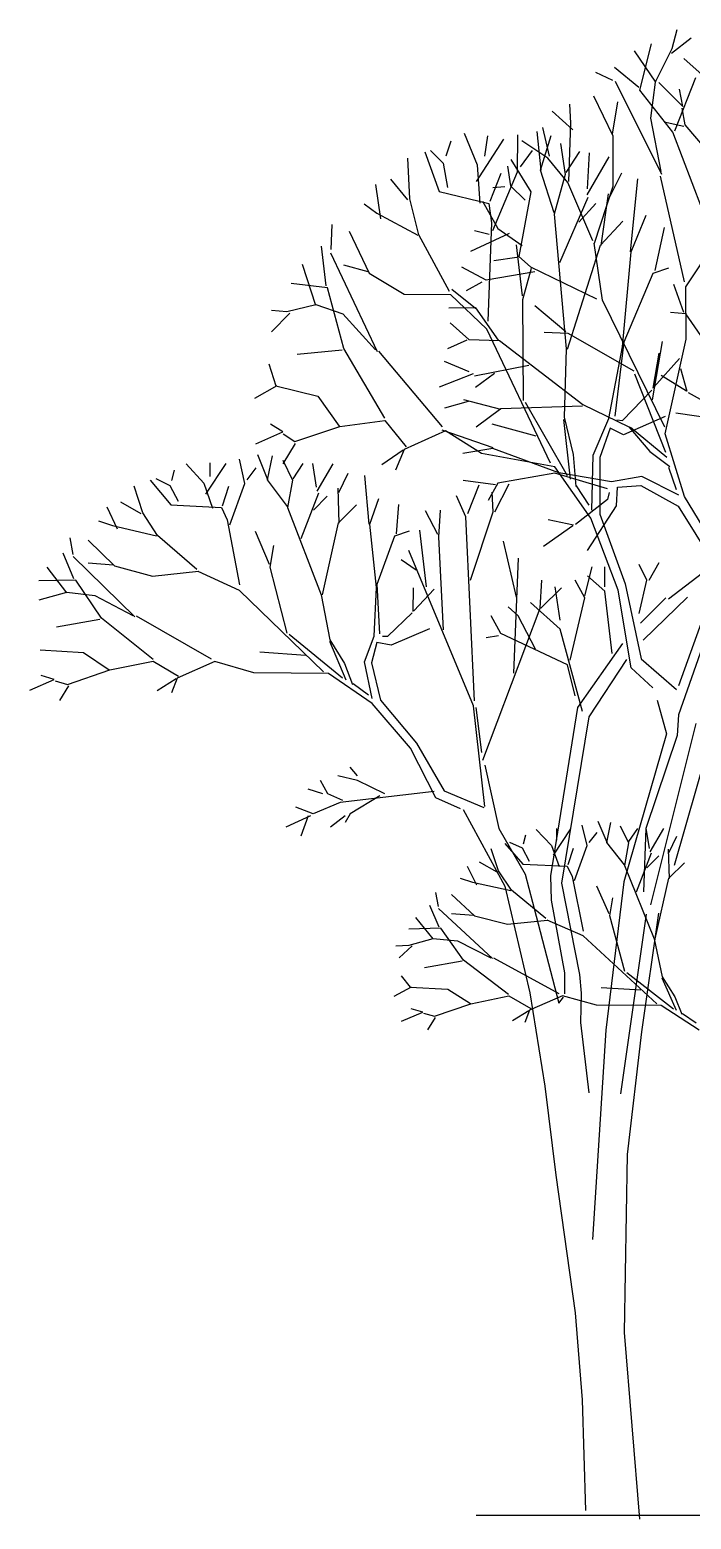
# Model space of a CAD drawing. Header units: millimetres. Extents: x 589 to 1175, y -455 to -172.
# Drawn here: x 636.01 to 640.4, y -220.81 to -210.92 of the extents above; entities that cross this region are included whole.
import ezdxf

# ---------------------------------------------------------------- set-up
doc = ezdxf.new("R2010")
doc.units = ezdxf.units.MM
doc.layers.add('stafaz', color=252, linetype='Continuous')
doc.layers.add('ZDIVO', color=1, linetype='Continuous')

msp = doc.modelspace()

# ---------------------------------------------------------------- linework, layer by layer
at = {"layer": 'stafaz'}
for p, q in [((640.3062, -210.9152), (640.2712, -211.0414)), ((640.0586, -211.3167), (640.1373, -211.0088)), ((640.2712, -211.0414), (640.1623, -211.2622)), ((640.2709, -211.0715), (640.4003, -210.9684)), ((640.1667, -211.2633), (640.0238, -211.0554)), ((640.4939, -211.2323), (640.3517, -211.1068)), ((639.8813, -211.2516), (639.7684, -211.1994)), ((640.0535, -211.299), (639.8925, -211.1664)), ((640.2914, -211.5853), (640.4307, -211.2323)), ((639.8967, -211.2553), (640.2034, -211.8741)), ((640.2796, -211.5958), (640.0586, -211.3167)), ((640.1623, -211.2622), (640.1303, -211.5018)), ((640.1858, -211.2647), (640.3445, -211.4256)), ((640.3445, -211.4256), (640.3224, -211.3094)), ((639.5924, -211.4094), (639.5994, -211.5348)), ((639.7519, -211.3548), (639.8811, -211.6198)), ((639.8792, -211.6083), (639.9144, -211.3943)), ((640.3386, -211.4349), (640.3582, -211.5456)), ((639.4767, -211.4555), (639.6142, -211.5796)), ((639.5994, -211.5348), (639.5854, -211.9216)), ((640.1303, -211.5018), (640.1997, -211.8561)), ((640.352, -211.5568), (640.2222, -211.5285)), ((638.8936, -211.6027), (638.9796, -211.8118)), ((638.9747, -211.9232), (639.1557, -211.6417)), ((639.0301, -211.7539), (639.051, -211.6199)), ((639.2468, -211.8578), (639.2497, -211.6121)), ((639.4044, -211.847), (639.3777, -211.5907)), ((639.4004, -211.8464), (639.4713, -211.6171)), ((639.4135, -211.5637), (639.4585, -211.7533)), ((639.8811, -211.6198), (639.8795, -211.9547)), ((640.4724, -212.0989), (640.2796, -211.5958)), ((640.3582, -211.5456), (640.6044, -211.8331)), ((638.6312, -211.7257), (638.7275, -211.9892)), ((638.6702, -211.7159), (638.7528, -211.7998)), ((638.7725, -211.7529), (638.8069, -211.6521)), ((639.268, -211.8251), (639.3468, -211.7167)), ((639.4482, -211.7676), (639.2761, -211.6527)), ((639.5338, -211.67), (639.564, -211.877)), ((639.5704, -211.8623), (639.6607, -211.7231)), ((639.7116, -211.9706), (639.7257, -211.7328)), ((638.5309, -212.038), (638.5177, -211.7682)), ((638.7528, -211.7998), (638.7814, -211.963)), ((638.9796, -211.8118), (638.9961, -212.0666)), ((639.1798, -211.8202), (639.2016, -211.9519)), ((639.202, -211.7761), (639.3365, -211.9902)), ((639.581, -211.9292), (639.4482, -211.7676)), ((639.7095, -212.0108), (639.8568, -211.7586)), ((638.4035, -211.9067), (638.5171, -212.0451)), ((639.0661, -212.0539), (639.1385, -211.868)), ((639.0843, -212.2479), (639.2468, -211.8578)), ((639.4913, -212.1309), (639.4004, -211.8464)), ((639.564, -211.877), (639.4898, -212.1401)), ((639.7465, -212.316), (639.581, -211.9292)), ((639.8494, -212.0472), (639.9402, -211.8644)), ((639.9977, -212.3901), (640.0461, -211.9051)), ((640.3554, -212.5889), (640.1973, -211.8866)), ((638.3045, -211.9418), (638.3375, -212.171)), ((638.5916, -212.2771), (638.5309, -212.038)), ((638.7275, -211.9892), (639.056, -212.0692)), ((639.1627, -211.9589), (639.0824, -211.9642)), ((639.2016, -211.9519), (639.2973, -212.0467)), ((639.3365, -211.9902), (639.256, -212.4214)), ((639.5294, -212.4606), (639.7173, -212.0275)), ((639.8795, -211.9547), (639.7558, -212.3341)), ((639.8025, -212.3486), (639.8519, -212.0039)), ((638.2284, -212.0707), (638.3122, -212.133)), ((638.3122, -212.133), (638.5847, -212.2795)), ((639.0148, -212.0521), (639.1175, -212.2338)), ((639.056, -212.0692), (639.0736, -212.1965)), ((639.6542, -212.1926), (639.767, -212.0692)), ((638.0086, -212.3744), (638.0159, -212.2073)), ((639.0736, -212.1965), (639.051, -212.8504)), ((639.1175, -212.2338), (639.2785, -212.3471)), ((639.4898, -212.1401), (639.5713, -213.0337)), ((639.7989, -212.3449), (639.9463, -212.1862)), ((640.0018, -212.3907), (640.102, -212.1471)), ((640.1614, -212.5141), (640.2246, -212.2276)), ((638.1295, -212.2522), (638.2629, -212.5306)), ((638.7952, -212.6539), (638.5916, -212.2771)), ((639.1928, -212.2686), (638.9342, -212.3871)), ((639.0589, -212.2745), (638.9623, -212.251)), ((639.8107, -212.7103), (639.7572, -212.331)), ((640.3654, -212.6228), (640.5582, -212.3314)), ((637.9753, -212.6155), (637.9455, -212.3525)), ((638.0053, -212.3957), (638.3148, -213.0523)), ((639.2418, -212.4282), (639.0901, -212.4487)), ((639.2814, -212.681), (639.2414, -212.3433)), ((639.256, -212.4214), (639.3326, -212.4895)), ((639.5794, -213.035), (639.7989, -212.3449)), ((639.9454, -213.0209), (640.0018, -212.3907)), ((637.9073, -212.7456), (637.8185, -212.4738)), ((638.2557, -212.5233), (638.0944, -212.4775)), ((638.2629, -212.5306), (638.4947, -212.671)), ((639.0395, -212.5776), (638.8766, -212.4912)), ((639.3621, -212.5214), (639.0395, -212.5776)), ((639.282, -212.7066), (639.339, -212.4991)), ((639.3326, -212.4895), (639.7721, -212.7008)), ((639.9567, -212.9883), (640.1484, -212.5309)), ((640.1484, -212.5309), (640.2515, -212.4964)), ((637.9856, -212.6295), (637.7428, -212.5996)), ((638.0935, -213.0319), (637.9856, -212.6295)), ((639.0094, -212.5915), (638.9061, -212.6483)), ((640.3521, -212.7918), (640.2863, -212.6071)), ((640.3676, -212.9694), (640.3654, -212.6228)), ((638.4947, -212.671), (638.8041, -212.6735)), ((639.0428, -212.9039), (638.8014, -212.674)), ((638.9685, -212.7664), (638.8106, -212.6401)), ((639.2876, -213.3765), (639.282, -212.7066)), ((640.2249, -213.5533), (639.8107, -212.7103)), ((637.6135, -212.7766), (637.714, -212.7854)), ((637.7349, -212.7978), (637.614, -212.92)), ((637.714, -212.7854), (637.9082, -212.7395)), ((637.9082, -212.7395), (638.0859, -212.8002)), ((638.0859, -212.8002), (638.3038, -213.04)), ((638.9697, -212.7612), (638.7901, -212.7642)), ((639.1202, -212.9765), (638.9697, -212.7612)), ((639.5673, -212.9209), (639.3612, -212.7484)), ((640.3651, -212.8012), (640.2635, -212.793)), ((640.5593, -213.0826), (640.3651, -212.8012)), ((638.7996, -212.86), (638.9235, -212.9726)), ((639.4658, -213.7938), (639.0428, -212.9039)), ((639.5838, -212.931), (639.4242, -212.9248)), ((638.9113, -212.9751), (638.7831, -213.0346)), ((638.9235, -212.9726), (639.1267, -212.9781)), ((639.1267, -212.9781), (639.6819, -213.4044)), ((640.0225, -213.1827), (639.5838, -212.931)), ((639.8528, -213.4962), (639.9454, -213.0209)), ((639.8948, -213.4806), (639.9567, -212.9883)), ((640.1439, -213.3727), (640.211, -212.9842)), ((640.228, -213.5978), (640.3676, -212.9694)), ((638.0817, -213.0425), (637.7846, -213.0712)), ((638.3669, -213.4931), (638.0935, -213.0319)), ((638.75, -213.5513), (638.3258, -213.0499)), ((638.9253, -213.1874), (638.7631, -213.1177)), ((639.5713, -213.0337), (639.5571, -213.4864)), ((640.1483, -213.2941), (640.1883, -213.0633)), ((640.1533, -213.2886), (640.3221, -213.0988)), ((637.5956, -213.1322), (637.6414, -213.2792)), ((638.9526, -213.1995), (638.7269, -213.2875)), ((639.3216, -213.1437), (638.9605, -213.2152)), ((639.0947, -213.1984), (638.9678, -213.2912)), ((640.2326, -213.723), (640.0273, -213.2024)), ((640.3701, -213.3148), (640.2019, -213.2112)), ((640.3751, -213.3178), (640.3328, -213.1675)), ((637.6475, -213.2801), (637.4993, -213.364)), ((637.6414, -213.2792), (637.9216, -213.3489)), ((639.9443, -213.5098), (640.1398, -213.3084)), ((637.9216, -213.3489), (638.0632, -213.5476)), ((638.9199, -213.384), (638.7628, -213.4282)), ((639.1372, -213.4368), (638.8904, -213.3713)), ((639.6794, -213.4148), (639.1363, -213.4311)), ((639.58, -213.8759), (639.2994, -213.3911)), ((639.6819, -213.4044), (639.9856, -213.5525)), ((640.5782, -213.4338), (640.3836, -213.3262)), ((638.0662, -213.5497), (638.3653, -213.5086)), ((638.3653, -213.5086), (638.5069, -213.6843)), ((639.1363, -213.4311), (638.9721, -213.5533)), ((639.6, -213.8982), (639.5551, -213.5023)), ((639.5571, -213.4864), (639.6161, -213.7351)), ((639.7506, -213.7395), (639.8528, -213.4962)), ((639.9077, -213.5044), (639.9443, -213.5098)), ((640.229, -213.4836), (639.9504, -213.6042)), ((640.2983, -213.458), (640.5734, -213.4986)), ((637.51, -213.6642), (637.688, -213.5845)), ((637.688, -213.5845), (637.6066, -213.5332)), ((637.6906, -213.5977), (637.7673, -213.6483)), ((637.7673, -213.6483), (638.0662, -213.5497)), ((638.7696, -213.5786), (638.4945, -213.7021)), ((639.0854, -213.6908), (638.7467, -213.5727)), ((639.008, -213.7287), (638.7696, -213.5786)), ((639.3722, -213.6131), (639.0783, -213.534)), ((639.8617, -213.5598), (639.7938, -213.7553)), ((639.9504, -213.6042), (639.8617, -213.5598)), ((639.9856, -213.5525), (640.1253, -213.7157)), ((640.2392, -213.7556), (639.9968, -213.556)), ((640.3558, -214.0136), (640.228, -213.5978)), ((637.7709, -213.6629), (637.6877, -213.797)), ((638.4875, -213.7073), (638.3455, -213.8045)), ((638.4945, -213.7021), (638.4357, -213.8398)), ((639.0842, -213.696), (638.8832, -213.7296)), ((639.5218, -213.8574), (639.0842, -213.696)), ((640.1253, -213.7157), (640.2582, -213.816)), ((637.0465, -213.7969), (637.1646, -213.9254)), ((637.1775, -213.9992), (637.3115, -213.7948)), ((637.2054, -213.8819), (637.2047, -213.7915)), ((637.4358, -213.9274), (637.3996, -213.7654)), ((637.5897, -213.9036), (637.5227, -213.7377)), ((637.5856, -213.9036), (637.6193, -213.7452)), ((637.6893, -213.7734), (637.752, -213.9064)), ((637.756, -213.8961), (637.823, -213.795)), ((637.9126, -213.9524), (637.8888, -213.7944)), ((637.9169, -213.9791), (638.0223, -213.7975)), ((639.4953, -213.8168), (639.008, -213.7287)), ((639.7334, -214.1575), (639.4953, -213.8168)), ((639.6161, -213.7351), (639.6344, -213.9483)), ((639.7415, -214.1057), (639.7506, -213.7395)), ((639.7938, -213.7553), (639.7935, -214.1322)), ((636.807, -213.9055), (636.9439, -214.0688)), ((636.8439, -213.895), (636.9388, -213.9415)), ((636.9509, -213.9085), (636.9688, -213.8385)), ((637.4515, -213.9036), (637.5121, -213.8239)), ((637.7205, -214.0813), (637.5856, -213.9036)), ((637.752, -213.9064), (637.7205, -214.0875)), ((638.0608, -213.9883), (638.1214, -213.8584)), ((638.2616, -214.1983), (638.2324, -213.874)), ((639.1007, -213.9364), (638.8865, -213.909)), ((639.4958, -213.8594), (639.117, -213.9266)), ((639.8449, -213.9635), (639.4958, -213.8594)), ((639.8721, -213.9179), (639.5218, -213.8574)), ((640.0737, -213.8818), (639.8721, -213.9179)), ((640.3184, -214.0045), (640.0737, -213.8818)), ((640.3029, -213.9695), (640.2524, -213.8209)), ((636.7575, -214.1217), (636.7017, -213.9456)), ((636.9388, -213.9415), (636.993, -214.0458)), ((637.1646, -213.9254), (637.2214, -214.0913)), ((637.2885, -214.0756), (637.3304, -213.9456)), ((637.3373, -214.2013), (637.4358, -213.9274)), ((637.8105, -214.2942), (637.9272, -213.9893)), ((637.8912, -214.1046), (637.9829, -214.0115)), ((638.0623, -214.1916), (638.0564, -213.9595)), ((638.9044, -214.1491), (638.8421, -214.0089)), ((638.9169, -214.1266), (638.9917, -213.936)), ((639.117, -213.9266), (639.0526, -214.0401)), ((639.0852, -214.1154), (639.0789, -213.9864)), ((639.0976, -214.1154), (639.1911, -213.9304)), ((639.7232, -214.0709), (639.64, -213.9429)), ((639.8553, -213.988), (639.844, -214.0348)), ((639.9036, -214.0768), (639.9104, -213.952)), ((639.9104, -213.952), (640.0666, -213.9405)), ((640.0666, -213.9405), (640.3147, -214.0778)), ((640.5973, -214.4104), (640.3558, -214.0136)), ((636.5188, -214.0824), (636.5877, -214.2297)), ((636.6109, -214.0488), (636.7451, -214.1279)), ((636.9439, -214.0688), (637.2809, -214.0867)), ((637.2809, -214.0867), (637.3185, -214.1686)), ((637.7205, -214.0875), (637.9428, -214.6671)), ((638.0582, -214.1896), (638.1785, -214.0695)), ((638.2658, -214.1983), (638.3261, -214.0273)), ((638.4429, -214.2626), (638.4599, -214.0673)), ((638.7175, -214.2668), (638.6364, -214.1098)), ((638.7237, -214.2836), (638.7362, -214.1042)), ((638.9356, -214.5696), (639.0852, -214.1154)), ((639.844, -214.0348), (639.6322, -214.2004)), ((639.7114, -214.3735), (639.9036, -214.0768)), ((640.3147, -214.0778), (640.5497, -214.4538)), ((636.464, -214.1752), (636.5567, -214.2074)), ((636.5567, -214.2074), (636.8489, -214.275)), ((636.8554, -214.2727), (636.7575, -214.1217)), ((637.3185, -214.1686), (637.3999, -214.6014)), ((637.951, -214.667), (638.0582, -214.1896)), ((638.3101, -214.619), (638.2658, -214.1983)), ((638.9605, -215.3715), (638.9044, -214.1491)), ((639.6137, -214.2096), (639.4204, -214.3467)), ((639.6194, -214.2055), (639.4512, -214.1701)), ((639.9147, -214.6362), (639.7334, -214.1575)), ((639.7935, -214.1322), (639.9629, -214.5935)), ((636.2952, -214.3984), (636.2759, -214.2876)), ((636.3952, -214.3052), (636.5711, -214.4743)), ((637.1162, -214.4991), (636.8554, -214.2727)), ((637.6006, -214.4656), (637.5074, -214.2475)), ((638.3161, -214.5964), (638.4327, -214.275)), ((638.4327, -214.275), (638.529, -214.2414)), ((638.6427, -214.6145), (638.599, -214.2388)), ((638.7548, -214.9004), (638.7237, -214.2836)), ((639.241, -214.6818), (639.1537, -214.3117)), ((636.3006, -214.5606), (636.2294, -214.3907)), ((637.6052, -214.4824), (637.6285, -214.3398)), ((638.9543, -215.4051), (638.5243, -214.3733)), ((640.6856, -214.4116), (640.3158, -215.4641)), ((636.2541, -214.6534), (636.1233, -214.484)), ((636.2953, -214.4128), (636.7052, -214.8122)), ((636.5628, -214.4703), (636.3963, -214.4572)), ((636.5711, -214.4743), (636.8222, -214.5422)), ((636.8222, -214.5422), (637.1281, -214.5111)), ((637.717, -214.9227), (637.6052, -214.4824)), ((638.5741, -214.5023), (638.4744, -214.435)), ((639.2223, -215.1864), (639.2534, -214.4238)), ((639.6949, -214.673), (639.7441, -214.4809)), ((639.8262, -214.6139), (639.8262, -214.4809)), ((640.1052, -214.5695), (640.056, -214.4661)), ((640.1216, -214.5695), (640.1873, -214.4514)), ((636.313, -214.5688), (636.0686, -214.5748)), ((636.4834, -214.8222), (636.313, -214.5688)), ((637.4003, -214.6375), (637.1255, -214.5117)), ((638.333, -214.927), (638.3161, -214.5964)), ((639.3968, -214.7546), (639.4092, -214.5696)), ((639.6949, -214.6877), (639.6292, -214.5695)), ((639.8262, -214.6434), (639.7113, -214.54)), ((639.9629, -214.5935), (640.0684, -215.092)), ((640.056, -214.7912), (640.1052, -214.5695)), ((640.4768, -214.5232), (640.2491, -214.6952)), ((636.0695, -214.7001), (636.254, -214.6493)), ((636.254, -214.6493), (636.4391, -214.6705)), ((636.4391, -214.6705), (636.6923, -214.8053)), ((637.9592, -215.1785), (637.4003, -214.6375)), ((637.9428, -214.6671), (638.0005, -214.9666)), ((638.2941, -214.9417), (638.3101, -214.619)), ((638.5537, -214.7774), (638.5566, -214.6212)), ((638.5578, -214.7733), (638.6943, -214.6305)), ((639.403, -214.7546), (639.5401, -214.6201)), ((639.5308, -214.8355), (639.4979, -214.6139)), ((639.5964, -215.1014), (639.6949, -214.6877)), ((639.8754, -215.0571), (639.8262, -214.6434)), ((640.0031, -215.1509), (639.9147, -214.6362)), ((640.2319, -214.6874), (640.0636, -214.8556)), ((640.3752, -214.6818), (640.0823, -214.9677)), ((638.3865, -214.941), (638.5476, -214.7877)), ((639.0166, -215.764), (639.3968, -214.7546)), ((639.1369, -214.9241), (639.0712, -214.8059)), ((639.2517, -214.8059), (639.1861, -214.7468)), ((639.3666, -215.0275), (639.2517, -214.8059)), ((639.5308, -214.8946), (639.3338, -214.7173)), ((640.3184, -215.269), (640.5175, -214.7169)), ((636.4734, -214.8304), (636.1846, -214.8808)), ((636.8265, -215.0968), (636.4834, -214.8222)), ((637.214, -215.0946), (636.7156, -214.8095)), ((638.6635, -214.8936), (638.4076, -215.0024)), ((639.6785, -215.4412), (639.5308, -214.8946)), ((638.085, -215.2205), (637.731, -214.9311)), ((638.0005, -214.9666), (638.0983, -215.124)), ((638.1083, -215.233), (638.0012, -214.9772)), ((638.2317, -215.1127), (638.2941, -214.9417)), ((638.3129, -214.9826), (638.277, -215.1185)), ((638.4076, -215.0024), (638.3129, -214.9826)), ((638.3496, -214.9413), (638.3865, -214.941)), ((639.1204, -214.9389), (639.0384, -214.9537)), ((639.58, -215.131), (639.1369, -214.9241)), ((639.9452, -214.9902), (639.646, -215.4163)), ((636.0762, -215.0328), (636.364, -215.0491)), ((636.364, -215.0491), (636.5354, -215.1648)), ((637.8381, -215.0695), (637.5354, -215.0485)), ((639.9701, -215.0967), (639.7208, -215.478)), ((640.0684, -215.092), (640.3029, -215.2952)), ((636.1707, -215.2288), (636.0822, -215.2037)), ((636.2592, -215.2624), (636.5386, -215.1659)), ((636.5386, -215.1659), (636.8274, -215.1072)), ((636.8274, -215.1072), (636.9951, -215.2079)), ((637.2377, -215.1105), (636.9857, -215.2209)), ((637.4969, -215.1841), (637.2377, -215.1105)), ((637.992, -215.1905), (637.4969, -215.1841)), ((638.2811, -215.3896), (637.992, -215.1905)), ((638.0983, -215.124), (638.1502, -215.2624)), ((638.2809, -215.3547), (638.2317, -215.1127)), ((638.277, -215.1185), (638.3364, -215.3666)), ((639.6292, -215.3378), (639.58, -215.131)), ((640.1466, -215.2844), (640.0031, -215.1509)), ((636.0077, -215.3001), (636.1707, -215.2288)), ((636.1753, -215.2372), (636.2592, -215.2624)), ((636.265, -215.2717), (636.2041, -215.3687)), ((636.9795, -215.2251), (636.8548, -215.3041)), ((636.9857, -215.2209), (636.9494, -215.3177)), ((638.2573, -215.3337), (638.1549, -215.2582)), ((638.5361, -215.6855), (638.2811, -215.3896)), ((638.3364, -215.3666), (638.5769, -215.6523)), ((640.1754, -215.3666), (640.2367, -215.5901)), ((639.0291, -216.0724), (638.9543, -215.4051)), ((639.0104, -215.7135), (638.973, -215.4163)), ((639.646, -215.4163), (639.4653, -216.5322)), ((639.7208, -215.478), (639.5401, -216.5827)), ((640.5896, -215.4161), (640.2886, -216.4645)), ((640.3158, -215.4641), (640.3066, -215.6019)), ((640.2367, -215.5901), (639.9526, -216.5721)), ((640.1333, -216.7266), (640.4343, -215.5209)), ((638.705, -216.0149), (638.5361, -215.6855)), ((638.5769, -215.6523), (638.7602, -215.9693)), ((640.3066, -215.6019), (640.0998, -216.2177)), ((638.1849, -215.8992), (638.0536, -215.8697)), ((638.1849, -215.8697), (638.1357, -215.8106)), ((639.0291, -215.7976), (639.1225, -216.2182)), ((637.9551, -215.9879), (637.8566, -215.9583)), ((637.988, -215.9879), (637.9387, -215.8992)), ((638.0864, -216.0322), (637.988, -215.9879)), ((638.6937, -215.9731), (638.07, -216.047)), ((638.3654, -215.9879), (638.1849, -215.8992)), ((638.7602, -215.9693), (639.0239, -216.0782)), ((637.8895, -216.1208), (637.7746, -216.0765)), ((638.07, -216.047), (637.8895, -216.1208)), ((638.3326, -216.0026), (638.1357, -216.1208)), ((638.8679, -216.0876), (638.705, -216.0149)), ((638.8868, -216.0935), (639.1639, -216.6008)), ((637.8731, -216.1356), (637.7089, -216.2095)), ((637.8566, -216.1356), (637.8074, -216.2686)), ((638.1028, -216.1356), (638.0044, -216.2095)), ((638.1357, -216.1208), (638.1028, -216.1799)), ((639.8432, -216.3115), (639.7839, -216.1722)), ((639.8396, -216.3115), (639.8679, -216.1778)), ((639.1225, -216.2182), (639.297, -216.521)), ((639.288, -216.32), (639.3032, -216.2609)), ((639.3705, -216.2252), (639.4739, -216.3327)), ((639.4856, -216.3948), (639.6008, -216.2217)), ((639.5091, -216.2958), (639.5079, -216.2197)), ((639.7096, -216.3326), (639.6771, -216.1963)), ((639.7231, -216.3125), (639.7753, -216.2449)), ((639.929, -216.2011), (639.9843, -216.3128)), ((639.9877, -216.3041), (640.0453, -216.2184)), ((640.0998, -216.2177), (640.0845, -216.6389)), ((640.1241, -216.3505), (640.1024, -216.2175)), ((640.1281, -216.3729), (640.2185, -216.2192)), ((640.2532, -216.3797), (640.305, -216.2698)), ((639.1214, -216.5009), (639.0717, -216.3528)), ((639.163, -216.3184), (639.283, -216.455)), ((639.195, -216.3093), (639.2778, -216.3478)), ((639.2778, -216.3478), (639.3256, -216.4354)), ((639.4739, -216.3327), (639.5243, -216.4721)), ((639.5826, -216.4584), (639.6182, -216.3486)), ((639.6258, -216.5641), (639.7096, -216.3326)), ((639.958, -216.4603), (639.8396, -216.3115)), ((639.9843, -216.3128), (639.9581, -216.4655)), ((640.0376, -216.6391), (640.1371, -216.3814)), ((640.2559, -216.551), (640.2492, -216.3555)), ((638.9137, -216.4693), (638.9745, -216.593)), ((638.9935, -216.4404), (639.1106, -216.5061)), ((639.283, -216.455), (639.5761, -216.4679)), ((639.5761, -216.4679), (639.6093, -216.5366)), ((639.9581, -216.4655), (640.155, -216.9524)), ((640.1065, -216.4788), (640.1856, -216.3997)), ((640.2523, -216.5493), (640.356, -216.4473)), ((638.8667, -216.5479), (638.9474, -216.5744)), ((638.9474, -216.5744), (639.2019, -216.6294)), ((639.2074, -216.6274), (639.1214, -216.5009)), ((639.297, -216.521), (639.3718, -216.8013)), ((639.4653, -216.5322), (639.4715, -216.6948)), ((639.5401, -216.5827), (639.6585, -217.1883)), ((639.6093, -216.5366), (639.6828, -216.9007)), ((639.9526, -216.5721), (639.8328, -217.557)), ((640.1622, -216.9523), (640.2523, -216.5493)), ((638.7215, -216.7371), (638.7039, -216.6439)), ((638.8077, -216.6579), (638.9617, -216.7992)), ((639.1639, -216.6008), (639.3297, -217.3103)), ((639.4356, -216.8164), (639.2074, -216.6274)), ((639.8563, -216.7849), (639.774, -216.6018)), ((639.8605, -216.799), (639.8798, -216.6787)), ((638.7272, -216.8737), (638.6642, -216.731)), ((638.7216, -216.7492), (639.0804, -217.083)), ((638.9545, -216.7959), (638.8097, -216.7859)), ((639.4715, -216.6948), (639.5588, -217.177)), ((640.0733, -217.5696), (640.1863, -216.7819)), ((638.738, -216.8805), (638.5256, -216.8872)), ((638.6873, -216.9522), (638.5726, -216.8103)), ((638.8877, -217.0929), (638.738, -216.8805)), ((638.9617, -216.7992), (639.1804, -216.8547)), ((639.1804, -216.8547), (639.446, -216.8264)), ((639.3718, -216.8013), (639.5214, -217.3789)), ((639.6834, -216.9311), (639.4438, -216.827)), ((639.9605, -217.1693), (639.8605, -216.799)), ((639.9326, -217.9815), (640.1042, -216.7867)), ((638.5273, -216.9928), (638.6873, -216.9488)), ((638.6873, -216.9488), (638.8482, -216.9654)), ((638.8482, -216.9654), (639.0692, -217.0772)), ((640.1727, -217.3832), (639.6834, -216.9311)), ((640.155, -216.9524), (640.2072, -217.2043)), ((638.4399, -216.9976), (638.5273, -216.9928)), ((638.547, -216.9977), (638.4608, -217.0769)), ((639.5245, -217.3175), (639.0895, -217.0806)), ((638.8791, -217.0999), (638.6285, -217.1442)), ((639.1877, -217.322), (638.8877, -217.0929)), ((639.5588, -217.177), (639.5588, -217.3172)), ((640.2822, -217.4177), (639.9727, -217.1762)), ((638.5406, -217.273), (638.4255, -217.3336)), ((638.4751, -217.1961), (638.5353, -217.2731)), ((638.5353, -217.2731), (638.7854, -217.2848)), ((639.6585, -217.1883), (639.671, -217.3116)), ((640.0667, -217.2921), (639.8035, -217.2765)), ((640.2072, -217.2043), (640.2932, -217.3363)), ((640.3026, -217.4281), (640.2078, -217.2133)), ((638.7854, -217.2848), (638.9351, -217.3812)), ((638.938, -217.3821), (639.1886, -217.3307)), ((639.1886, -217.3307), (639.335, -217.4144)), ((639.5451, -217.3307), (639.3269, -217.4254)), ((639.3297, -217.3103), (639.429, -217.9299)), ((639.5214, -217.3789), (639.5526, -217.3397)), ((639.7709, -217.391), (639.5451, -217.3307)), ((639.671, -217.3116), (639.6647, -217.5079)), ((640.2932, -217.3363), (640.3392, -217.4526)), ((638.4774, -217.4988), (638.6186, -217.4376)), ((638.6186, -217.4376), (638.5415, -217.417)), ((638.6227, -217.4446), (638.6957, -217.4653)), ((638.7009, -217.4731), (638.6486, -217.5552)), ((638.6957, -217.4653), (638.938, -217.3821)), ((639.3216, -217.429), (639.2137, -217.4964)), ((639.3269, -217.4254), (639.296, -217.5073)), ((640.2012, -217.3931), (639.7709, -217.391)), ((640.4538, -217.5588), (640.2012, -217.3931)), ((640.4328, -217.5119), (640.3432, -217.449)), ((639.6647, -217.5079), (639.7208, -217.9733)), ((639.8328, -217.557), (639.745, -218.9485)), ((639.9768, -218.3838), (640.0733, -217.5696)), ((639.429, -217.9299), (639.5013, -218.521)), ((639.9572, -219.5651), (639.9768, -218.3838)), ((639.5013, -218.521), (639.6296, -219.4341)), ((639.6296, -219.4341), (639.6772, -220.0131)), ((640.0593, -220.8051), (639.9572, -219.5651)), ((639.6772, -220.0131), (639.6993, -220.7463))]:
    msp.add_line(p, q, dxfattribs=at)
at = {"layer": 'ZDIVO'}
msp.add_line((649.3728, -220.7809), (638.9728, -220.7809), dxfattribs=at)

doc.saveas('drawing.dxf')
